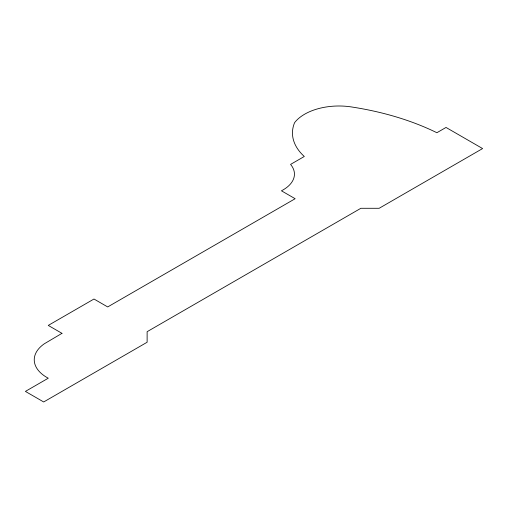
<?xml version="1.0" encoding="UTF-8"?>
<svg xmlns="http://www.w3.org/2000/svg" width="508" height="508" viewBox="0 0 508 508"><rect width="100%" height="100%" fill="white"/><g stroke="black" fill="none" stroke-linecap="round" stroke-linejoin="round"><path stroke-width="0.76" d="M61.976 333.337L44.31 343.789A43.269 24.981 0 0 0 48.26 378.212L25.4 391.408L43.688 401.968L147.123 342.246L147.123 331.692L360.877 208.286L379.165 208.286L482.6 148.565L446.024 127.444L436.88 132.728A216.903 125.228 0 0 0 352.914 107.175A48.546 28.029 0 0 0 294.596 122.657A75.997 43.878 0 0 0 304.292 156.483L290.576 164.401A38.557 22.263 0 0 1 281.432 190.798L295.148 198.717L107.696 306.94L93.98 299.022L48.26 325.418L61.976 333.337"/></g></svg>
